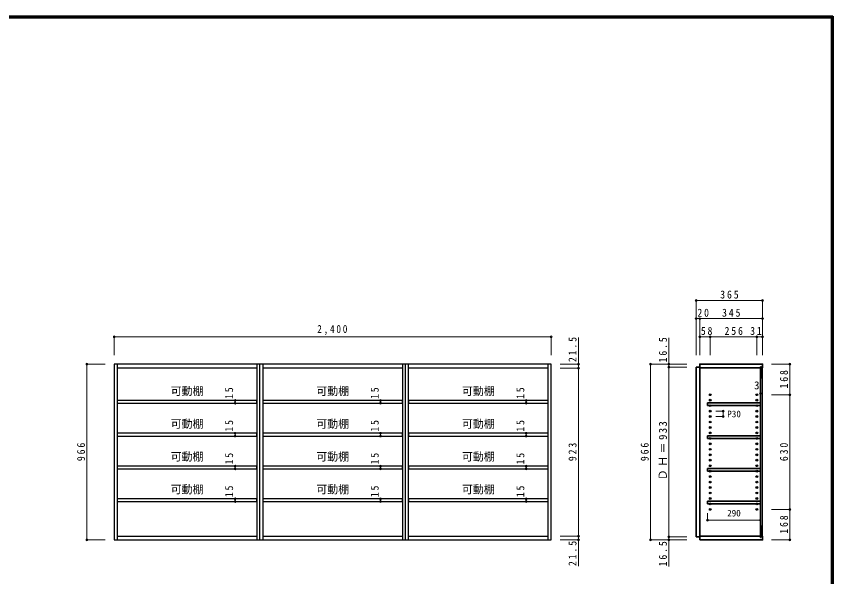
# Model space of a CAD drawing. Units: millimetres at full size, sheet at 1:20. Extents: x -4000 to 3800, y -2865 to 2783.
# Drawn here: x -685 to 3800, y -296 to 2783 of the extents above; entities that cross this region are included whole.
import ezdxf
from ezdxf.enums import TextEntityAlignment as Align

# ---------------------------------------------------------------- set-up
doc = ezdxf.new("R2010")
doc.units = ezdxf.units.MM
doc.header["$LTSCALE"] = 20
doc.header["$PDMODE"] = 32
doc.header["$PDSIZE"] = 10
for name, color, linetype, lineweight in [('0-1_本体', 3, 'Continuous', 25), ('0-2_扉', 3, 'Continuous', 25), ('0-4_棚', 3, 'Continuous', 25), ('0-6_カウンター', 3, 'Continuous', 25), ('0-A_文字', 7, 'Continuous', 18), ('0-B_寸法', 7, 'Continuous', 9), ('F-1_枠', 6, 'Continuous', 40)]:
    doc.layers.add(name, color=color, linetype=linetype, lineweight=lineweight)
doc.layers.add('0-5_ダボ', color=7, linetype='Continuous')
doc.styles.add('ＭＳ ゴシック', font='')
doc.styles.get('ＭＳ ゴシック').set_extended_font_data('MS Gothic')

msp = doc.modelspace()

# ---------------------------------------------------------------- linework, layer by layer
at = {"layer": '0-1_本体'}
for p, q in [((-131.21, 871.93), (-131.21, -94.07)), ((637.79, -94.07), (637.79, 871.93)), ((653.29, -94.07), (653.29, 871.93)), ((1453.29, 871.93), (653.29, 871.93)), ((668.79, 871.93), (668.79, -94.07)), ((1437.79, -94.07), (1437.79, 871.93)), ((1453.29, -94.07), (1453.29, 871.93)), ((2253.29, 871.93), (1453.29, 871.93)), ((1468.79, 871.93), (1468.79, -94.07)), ((2237.79, -94.07), (2237.79, 871.93)), ((2253.29, -94.07), (2253.29, 871.93)), ((637.79, 850.43), (-131.21, 850.43)), ((1437.79, 850.43), (668.79, 850.43)), ((2237.79, 850.43), (1468.79, 850.43)), ((-131.21, -72.57), (637.79, -72.57)), ((668.79, -72.57), (1437.79, -72.57)), ((1468.79, -72.57), (2237.79, -72.57)), ((-146.71, -94.07), (653.29, -94.07)), ((653.29, -94.07), (1453.29, -94.07)), ((1453.29, -94.07), (2253.29, -94.07))]:
    msp.add_line(p, q, dxfattribs=at)
at = {"layer": '0-1_本体', "color": 2, "lineweight": 35}
for p, q in [((3402.71, -80.07), (3402.71, 857.93)), ((3069.71, 850.93), (3402.71, 850.93)), ((3405.71, 850.93), (3414.71, 850.93)), ((3069.71, -73.07), (3069.71, -94.07)), ((3402.71, -73.07), (3069.71, -73.07)), ((3405.71, -80.07), (3402.71, -80.07)), ((3414.71, -73.07), (3405.71, -73.07))]:
    msp.add_line(p, q, dxfattribs=at)
at = {"layer": '0-1_本体', "color": 7, "lineweight": 18}
msp.add_line((3414.71, 850.93), (3414.71, -73.07), dxfattribs=at)
at = {"layer": '0-1_本体'}
msp.add_lwpolyline([(653.29, 871.93), (-146.71, 871.93), (-146.71, -94.07)], dxfattribs=at)
at = {"layer": '0-1_本体', "color": 2, "lineweight": 35}
for points in [[(3414.71, 850.93), (3414.71, 871.93), (3069.71, 871.93), (3069.71, 850.93)], [(3405.71, -80.07), (3405.71, 857.93), (3402.71, 857.93)], [(3069.71, -94.07), (3414.71, -94.07), (3414.71, -73.07)]]:
    msp.add_lwpolyline(points, dxfattribs=at)
at = {"layer": '0-2_扉', "color": 2, "lineweight": 35}
for p, q in [((3049.71, 855.43), (3049.71, -77.57)), ((3049.71, 855.43), (3069.71, 855.43)), ((3069.71, 855.43), (3069.71, -77.57)), ((3049.71, -77.57), (3069.71, -77.57))]:
    msp.add_line(p, q, dxfattribs=at)
at = {"layer": '0-4_棚'}
for p, q in [((-130.21, 671.93), (-130.21, 656.93)), ((636.79, 671.93), (-130.21, 671.93)), ((-130.21, 656.93), (636.79, 656.93)), ((636.79, 656.93), (636.79, 671.93)), ((669.79, 671.93), (669.79, 656.93)), ((1436.79, 671.93), (669.79, 671.93)), ((669.79, 656.93), (1436.79, 656.93)), ((1436.79, 656.93), (1436.79, 671.93)), ((1469.79, 671.93), (1469.79, 656.93)), ((2236.79, 671.93), (1469.79, 671.93)), ((1469.79, 656.93), (2236.79, 656.93)), ((2236.79, 656.93), (2236.79, 671.93)), ((-130.21, 491.93), (-130.21, 476.93)), ((636.79, 491.93), (-130.21, 491.93)), ((-130.21, 476.93), (636.79, 476.93)), ((636.79, 476.93), (636.79, 491.93)), ((669.79, 491.93), (669.79, 476.93)), ((1436.79, 491.93), (669.79, 491.93)), ((669.79, 476.93), (1436.79, 476.93)), ((1436.79, 476.93), (1436.79, 491.93)), ((1469.79, 491.93), (1469.79, 476.93)), ((2236.79, 491.93), (1469.79, 491.93)), ((1469.79, 476.93), (2236.79, 476.93)), ((2236.79, 476.93), (2236.79, 491.93)), ((-130.21, 311.93), (-130.21, 296.93)), ((636.79, 311.93), (-130.21, 311.93)), ((-130.21, 296.93), (636.79, 296.93)), ((636.79, 296.93), (636.79, 311.93)), ((669.79, 311.93), (669.79, 296.93)), ((1436.79, 311.93), (669.79, 311.93)), ((669.79, 296.93), (1436.79, 296.93)), ((1436.79, 296.93), (1436.79, 311.93)), ((1469.79, 311.93), (1469.79, 296.93)), ((2236.79, 311.93), (1469.79, 311.93)), ((1469.79, 296.93), (2236.79, 296.93)), ((2236.79, 296.93), (2236.79, 311.93)), ((-130.21, 131.93), (-130.21, 116.93)), ((636.79, 131.93), (-130.21, 131.93)), ((-130.21, 116.93), (636.79, 116.93)), ((636.79, 116.93), (636.79, 131.93)), ((669.79, 131.93), (669.79, 116.93)), ((1436.79, 131.93), (669.79, 131.93)), ((669.79, 116.93), (1436.79, 116.93)), ((1436.79, 116.93), (1436.79, 131.93)), ((1469.79, 131.93), (1469.79, 116.93)), ((2236.79, 131.93), (1469.79, 131.93)), ((1469.79, 116.93), (2236.79, 116.93)), ((2236.79, 116.93), (2236.79, 131.93))]:
    msp.add_line(p, q, dxfattribs=at)
at = {"layer": '0-4_棚', "color": 2, "lineweight": 35}
for p, q in [((3112.71, 658.93), (3402.71, 658.93)), ((3112.71, 643.93), (3112.71, 658.93)), ((3402.71, 643.93), (3112.71, 643.93)), ((3402.71, 658.93), (3402.71, 643.93)), ((3112.71, 478.93), (3402.71, 478.93)), ((3112.71, 463.93), (3112.71, 478.93)), ((3402.71, 463.93), (3112.71, 463.93)), ((3402.71, 478.93), (3402.71, 463.93)), ((3112.71, 298.93), (3402.71, 298.93)), ((3112.71, 283.93), (3112.71, 298.93)), ((3402.71, 283.93), (3112.71, 283.93)), ((3402.71, 298.93), (3402.71, 283.93)), ((3112.71, 118.93), (3402.71, 118.93)), ((3112.71, 103.93), (3112.71, 118.93)), ((3402.71, 103.93), (3112.71, 103.93)), ((3402.71, 118.93), (3402.71, 103.93))]:
    msp.add_line(p, q, dxfattribs=at)
at = {"layer": '0-5_ダボ'}
for p in [(3127.71, 703.93), (3127.71, 673.93), (3383.71, 703.93), (3383.71, 673.93), (3127.71, 643.93), (3383.71, 643.93), (3127.71, 613.93), (3127.71, 583.93), (3383.71, 613.93), (3383.71, 583.93), (3127.71, 553.93), (3383.71, 553.93), (3127.71, 523.93), (3127.71, 493.93), (3383.71, 523.93), (3383.71, 493.93), (3127.71, 463.93), (3383.71, 463.93), (3127.71, 433.93), (3127.71, 403.93), (3383.71, 433.93), (3383.71, 403.93), (3127.71, 373.93), (3383.71, 373.93), (3127.71, 343.93), (3127.71, 313.93), (3383.71, 343.93), (3383.71, 313.93), (3127.71, 283.93), (3383.71, 283.93), (3127.71, 253.93), (3127.71, 223.93), (3383.71, 253.93), (3383.71, 223.93), (3127.71, 193.93), (3383.71, 193.93), (3127.71, 163.93), (3127.71, 133.93), (3383.71, 163.93), (3383.71, 133.93), (3127.71, 103.93), (3383.71, 103.93), (3127.71, 73.93), (3383.71, 73.93)]:
    msp.add_point(p, dxfattribs=at)
at = {"layer": '0-6_カウンター', "color": 7, "lineweight": 18}
for p, q in [((3405.71, 795.93), (3414.71, 850.93)), ((3405.71, -73.07), (3414.71, -18.07))]:
    msp.add_line(p, q, dxfattribs=at)
at = {"layer": '0-6_カウンター'}
for p, q in [((3405.71, 850.93), (3405.71, 795.93)), ((3414.71, 850.93), (3405.71, 850.93)), ((3414.71, 795.93), (3414.71, 850.93)), ((3405.71, 795.93), (3414.71, 795.93)), ((3405.71, -18.07), (3405.71, -73.07)), ((3414.71, -18.07), (3405.71, -18.07)), ((3414.71, -73.07), (3414.71, -18.07)), ((3405.71, -73.07), (3414.71, -73.07))]:
    msp.add_line(p, q, dxfattribs=at)
at = {"layer": '0-B_寸法', "color": 4}
for p, q in [((3049.71, 1221.93), (3049.71, 921.93)), ((3049.71, 1221.93), (3414.71, 1221.93)), ((3414.71, 1221.93), (3414.71, 921.93)), ((3069.71, 1121.93), (3049.71, 1121.93)), ((3069.71, 1121.93), (3069.71, 921.93)), ((3414.71, 1121.93), (3069.71, 1121.93)), ((-146.71, 1021.93), (-146.71, 921.93)), ((-146.71, 1021.93), (2253.29, 1021.93)), ((2253.29, 1021.93), (2253.29, 921.93)), ((2403.29, -237.51), (2403.29, 1018.25)), ((2899.71, 1016.31), (2899.71, 855.43)), ((3127.71, 1021.93), (3069.71, 1021.93)), ((3383.71, 1021.93), (3127.71, 1021.93)), ((3127.71, 1021.93), (3127.71, 921.93)), ((3414.71, 1021.93), (3383.71, 1021.93)), ((3383.71, 1021.93), (3383.71, 921.93)), ((-296.71, 871.93), (-296.71, -94.07)), ((-296.71, 871.93), (-196.71, 871.93)), ((2403.29, 871.93), (2303.29, 871.93)), ((2799.71, 871.93), (2999.71, 871.93)), ((2799.71, 871.93), (2799.71, -94.07)), ((2899.71, 855.43), (2999.71, 855.43)), ((2899.71, 855.43), (2899.71, -77.57)), ((3564.71, 871.93), (3464.71, 871.93)), ((3564.71, 871.93), (3564.71, 703.93)), ((2403.29, 850.43), (2303.29, 850.43)), ((3402.71, 710.43), (3405.71, 710.43)), ((3564.71, 703.93), (3464.71, 703.93)), ((3564.71, 703.93), (3564.71, 73.93)), ((516.7, 671.93), (416.7, 671.93)), ((516.7, 656.93), (416.7, 656.93)), ((516.7, 671.93), (516.7, 656.93)), ((1316.7, 671.93), (1216.7, 671.93)), ((1316.7, 656.93), (1216.7, 656.93)), ((1316.7, 671.93), (1316.7, 656.93)), ((2116.7, 671.93), (2016.7, 671.93)), ((2116.7, 656.93), (2016.7, 656.93)), ((2116.7, 671.93), (2116.7, 656.93)), ((3198.71, 613.93), (3158.71, 613.93)), ((3198.71, 583.93), (3158.71, 583.93)), ((3198.71, 613.93), (3198.71, 583.93)), ((516.7, 491.93), (416.7, 491.93)), ((516.7, 476.93), (416.7, 476.93)), ((516.7, 491.93), (516.7, 476.93)), ((1316.7, 491.93), (1216.7, 491.93)), ((1316.7, 476.93), (1216.7, 476.93)), ((1316.7, 491.93), (1316.7, 476.93)), ((2116.7, 491.93), (2016.7, 491.93)), ((2116.7, 476.93), (2016.7, 476.93)), ((2116.7, 491.93), (2116.7, 476.93)), ((516.7, 311.93), (416.7, 311.93)), ((516.7, 296.93), (416.7, 296.93)), ((516.7, 311.93), (516.7, 296.93)), ((1316.7, 311.93), (1216.7, 311.93)), ((1316.7, 296.93), (1216.7, 296.93)), ((1316.7, 311.93), (1316.7, 296.93)), ((2116.7, 311.93), (2016.7, 311.93)), ((2116.7, 296.93), (2016.7, 296.93)), ((2116.7, 311.93), (2116.7, 296.93)), ((516.7, 131.93), (416.7, 131.93)), ((516.7, 116.93), (416.7, 116.93)), ((516.7, 131.93), (516.7, 116.93)), ((1316.7, 131.93), (1216.7, 131.93)), ((1316.7, 116.93), (1216.7, 116.93)), ((1316.7, 131.93), (1316.7, 116.93)), ((2116.7, 131.93), (2016.7, 131.93)), ((2116.7, 116.93), (2016.7, 116.93)), ((2116.7, 131.93), (2116.7, 116.93)), ((3112.71, 13.93), (3112.71, 53.93)), ((3402.71, 13.93), (3402.71, 53.93)), ((3564.71, 73.93), (3464.71, 73.93)), ((3564.71, 73.93), (3564.71, -94.07)), ((3112.71, 13.93), (3402.71, 13.93)), ((2403.29, -72.57), (2303.29, -72.57)), ((2899.71, -77.57), (2999.71, -77.57)), ((2899.71, -77.57), (2899.71, -239.45)), ((-296.71, -94.07), (-196.71, -94.07)), ((2403.29, -94.07), (2303.29, -94.07)), ((2799.71, -94.07), (2999.71, -94.07)), ((3564.71, -94.07), (3464.71, -94.07))]:
    msp.add_line(p, q, dxfattribs=at)
at = {"layer": '0-B_寸法'}
for p in [(3049.71, 1221.93), (3414.71, 1221.93), (3049.71, 1121.93), (3069.71, 1121.93), (3414.71, 1121.93), (-146.71, 1021.93), (2253.29, 1021.93), (3069.71, 1021.93), (3127.71, 1021.93), (3383.71, 1021.93), (3414.71, 1021.93), (-296.71, 871.93), (2403.29, 871.93), (2403.29, 850.43), (2799.71, 871.93), (2899.71, 871.93), (2899.71, 855.43), (3564.71, 871.93), (516.7, 671.93), (1316.7, 671.93), (2116.7, 671.93), (3402.71, 710.43), (3405.71, 710.43), (3564.71, 703.93), (516.7, 656.93), (1316.7, 656.93), (2116.7, 656.93), (3198.71, 613.93), (3198.71, 583.93), (516.7, 491.93), (1316.7, 491.93), (2116.7, 491.93), (516.7, 476.93), (1316.7, 476.93), (2116.7, 476.93), (516.7, 311.93), (1316.7, 311.93), (2116.7, 311.93), (516.7, 296.93), (1316.7, 296.93), (2116.7, 296.93), (516.7, 131.93), (1316.7, 131.93), (2116.7, 131.93), (516.7, 116.93), (1316.7, 116.93), (2116.7, 116.93), (3564.71, 73.93), (3112.71, 13.93), (3402.71, 13.93), (-296.71, -94.07), (2403.29, -72.57), (2403.29, -94.07), (2799.71, -94.07), (2899.71, -77.57), (2899.71, -94.07), (3564.71, -94.07)]:
    msp.add_point(p, dxfattribs=at)
at = {"layer": 'F-1_枠'}
for p, q in [((-4000, 2783.33), (3800, 2783.33)), ((3793.33, 2783.33), (3793.33, -2796.67)), ((3796.67, 2783.33), (3796.67, -2796.67)), ((3800, 2783.33), (3800, -2796.67)), ((-4000, 2780), (3800, 2780)), ((-4000, 2776.67), (3800, 2776.67))]:
    msp.add_line(p, q, dxfattribs=at)

# ---------------------------------------------------------------- texts
at = {"layer": '0-A_文字', "style": 'ＭＳ ゴシック'}
for p in [(163.29, 688.33), (963.29, 688.33), (1763.29, 688.33), (163.29, 508.33), (963.29, 508.33), (1763.29, 508.33), (163.29, 328.33), (963.29, 328.33), (1763.29, 328.33), (163.29, 148.33), (963.29, 148.33), (1763.29, 148.33)]:
    msp.add_text('可動棚', height=43.99, dxfattribs=at).set_placement(p, align=Align.BOTTOM_LEFT)
at = {"layer": '0-B_寸法', "style": 'ＭＳ ゴシック'}
for s, height, p in [('3', 43.99, (3368, 720.43)), ('P30', 36.66, (3220.94, 568.93)), ('290', 36.66, (3220.21, 23.93))]:
    msp.add_text(s, height=height, dxfattribs=at).set_placement(p, align=Align.BOTTOM_LEFT)
at = {"layer": '0-B_寸法', "char_height": 43.99, "attachment_point": 7, "style": 'ＭＳ ゴシック'}
for s, insert in [('\\T1.38;\\W0.9;365', (3182.21, 1231.93)), ('\\T1.36;\\W0.9;20', (3056.86, 1131.93)), ('\\T1.38;\\W0.9;345', (3192.21, 1131.93)), ('\\T1.38;\\W0.85;2,400', (968.29, 1031.93)), ('\\T1.36;\\W0.9;58', (3075.84, 1031.93)), ('\\T1.38;\\W0.9;256', (3205.71, 1031.93)), ('\\T1.36;\\W0.9;31', (3346.59, 1031.93))]:
    msp.add_mtext(s, dxfattribs=dict(at, insert=insert))
at = {"layer": '0-B_寸法', "char_height": 43.99, "attachment_point": 7, "rotation": 90, "style": 'ＭＳ ゴシック'}
for s, insert in [('\\T1.38;\\W0.9;21.5', (2393.29, 883.25)), ('\\T1.38;\\W0.9;16.5', (2889.71, 881.31)), ('\\T1.38;\\W0.9;168', (3554.71, 737.93)), ('\\T1.36;\\W0.9;15', (506.7, 681.04)), ('\\T1.36;\\W0.9;15', (1306.7, 681.04)), ('\\T1.36;\\W0.9;15', (2106.7, 681.04)), ('\\T1.36;\\W0.9;15', (506.7, 501.04)), ('\\T1.36;\\W0.9;15', (1306.7, 501.04)), ('\\T1.36;\\W0.9;15', (2106.7, 501.04)), ('\\T1.23;ＤＨ＝933', (2889.71, 233.93)), ('\\T1.38;\\W0.9;966', (-306.71, 338.93)), ('\\T1.38;\\W0.9;923', (2393.29, 338.93)), ('\\T1.38;\\W0.9;966', (2789.71, 338.93)), ('\\T1.38;\\W0.9;630', (3554.71, 338.93)), ('\\T1.36;\\W0.9;15', (506.7, 321.04)), ('\\T1.36;\\W0.9;15', (1306.7, 321.04)), ('\\T1.36;\\W0.9;15', (2106.7, 321.04)), ('\\T1.36;\\W0.9;15', (506.7, 141.04)), ('\\T1.36;\\W0.9;15', (1306.7, 141.04)), ('\\T1.36;\\W0.9;15', (2106.7, 141.04)), ('\\T1.38;\\W0.9;168', (3554.71, -60.07)), ('\\T1.38;\\W0.9;21.5', (2393.29, -237.51)), ('\\T1.38;\\W0.9;16.5', (2889.71, -239.45))]:
    msp.add_mtext(s, dxfattribs=dict(at, insert=insert))

doc.saveas('drawing.dxf')
